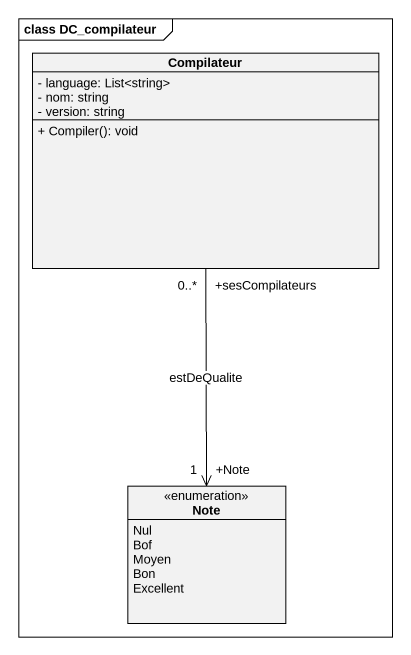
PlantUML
@startuml
mainframe class DC_compilateur
hide circle
hide empty members
skinparam classAttributeIconSize 0
class Compilateur {
  - language: List<string>
  - nom: string
  - version: string
  + Compiler(): void
}
enum "Note" as Note_ {
  Nul
  Bof
  Moyen
  Bon
  Excellent
}
Compilateur "+sesCompilateurs\n0..*" --> "+Note\n1" Note_ : estDeQualite
@enduml
